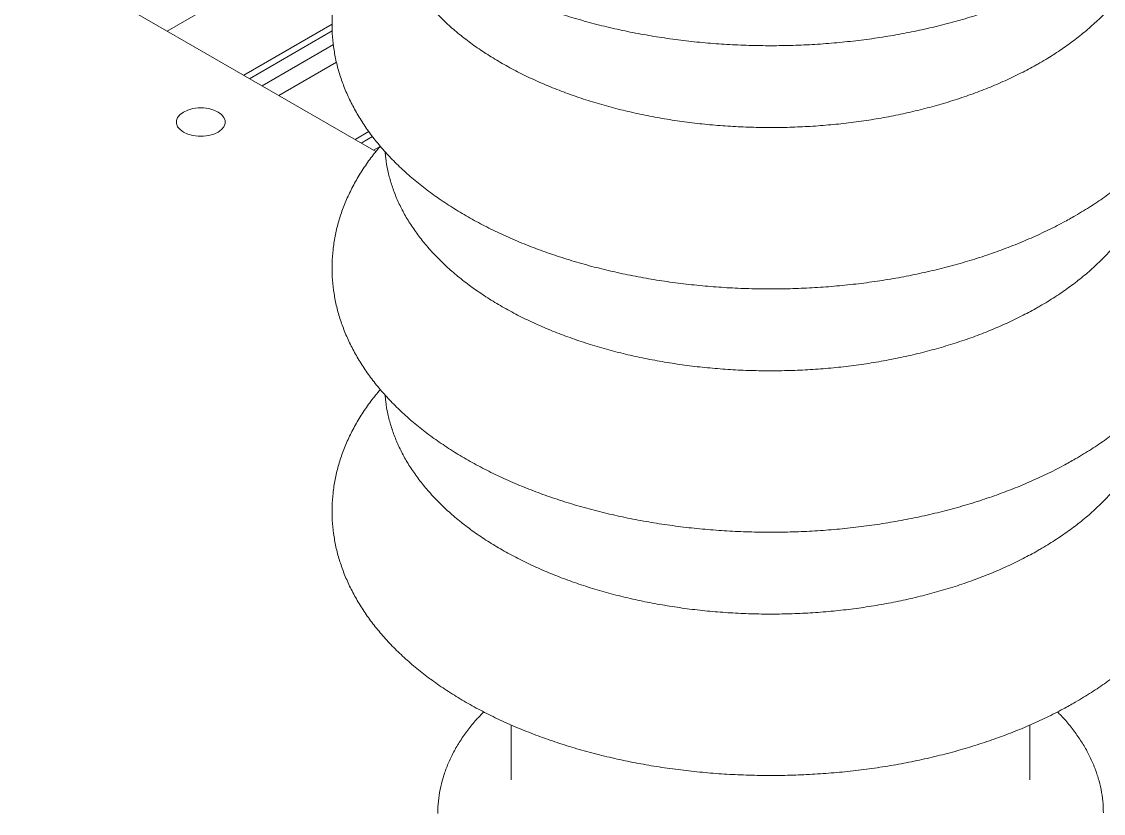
# Model space of a CAD drawing. Header units: millimetres. Extents: x 51507 to 66627, y -17810 to -7118.
# Drawn here: x 60987.2 to 61295.9, y -13918.4 to -13692.5 of the extents above; entities that cross this region are included whole.
import ezdxf

# ---------------------------------------------------------------- set-up
doc = ezdxf.new("R2010")
doc.units = ezdxf.units.MM
doc.header["$LTSCALE"] = 10
doc.layers.add('粗实线', color=4, linetype='Continuous', lineweight=18)

msp = doc.modelspace()

# ---------------------------------------------------------------- linework, layer by layer
at = {"layer": '粗实线'}
for p, q in [((61088.277, -13729.637), (60892.24, -13616.467)), ((61087.342, -13661.402), (61028.709, -13695.249)), ((61075.785, -13693.262), (61050.526, -13707.844)), ((61075.811, -13695.206), (61052.223, -13708.823)), ((61076.125, -13699.108), (61055.759, -13710.865)), ((61077.008, -13704.106), (61060.529, -13713.619)), ((61086.289, -13723.937), (61082.346, -13726.213)), ((61087.283, -13725.322), (61084.043, -13727.193)), ((61089.473, -13728.14), (61087.579, -13729.234)), ((61126.917, -13893.233), (61126.919, -13908.911)), ((61274.919, -13908.911), (61274.921, -13893.236)), ((61126.919, -13908.81), (61126.919, -13908.911))]:
    msp.add_line(p, q, dxfattribs=at)
msp.add_lwpolyline([(61043.234, -13718.33), (61044.212, -13719.037), (61044.892, -13719.853), (61045.241, -13720.735), (61045.241, -13721.64), (61044.892, -13722.522), (61044.212, -13723.337), (61043.234, -13724.045), (61042.009, -13724.609), (61040.597, -13725.002), (61039.068, -13725.203), (61037.501, -13725.203), (61035.973, -13725.002), (61034.56, -13724.609), (61033.335, -13724.045), (61032.358, -13723.337), (61031.677, -13722.522), (61031.329, -13721.64), (61031.329, -13720.735), (61031.677, -13719.853), (61032.358, -13719.037), (61033.335, -13718.33), (61034.56, -13717.766), (61035.973, -13717.373), (61037.501, -13717.172), (61039.068, -13717.172), (61040.597, -13717.373), (61042.009, -13717.766), (61043.234, -13718.33)], dxfattribs=at)
for points, knots in [([(61089.525, -13589.264), (61088.615, -13590.371), (61086.759, -13592.632), (61084.319, -13596.17), (61082.129, -13599.829), (61080.26, -13603.552), (61078.708, -13607.325), (61077.478, -13611.136), (61076.57, -13614.971), (61075.984, -13618.82), (61075.717, -13622.674), (61075.768, -13626.522), (61076.135, -13630.357), (61076.815, -13634.169), (61077.807, -13637.951), (61079.109, -13641.695), (61080.721, -13645.395), (61082.639, -13649.041), (61084.862, -13652.626), (61087.385, -13656.139), (61090.204, -13659.571), (61093.312, -13662.911), (61096.7, -13666.15), (61100.359, -13669.276), (61104.278, -13672.283), (61108.444, -13675.16), (61112.845, -13677.901), (61117.469, -13680.5), (61122.302, -13682.949), (61127.331, -13685.244), (61132.542, -13687.381), (61137.922, -13689.354), (61143.457, -13691.159), (61149.132, -13692.794), (61154.935, -13694.256), (61160.85, -13695.54), (61166.862, -13696.645), (61172.958, -13697.569), (61179.122, -13698.31), (61185.339, -13698.866), (61191.594, -13699.236), (61197.872, -13699.42), (61204.157, -13699.418), (61210.433, -13699.228), (61216.687, -13698.852), (61222.902, -13698.29), (61229.063, -13697.544), (61235.155, -13696.615), (61241.164, -13695.505), (61247.074, -13694.216), (61252.872, -13692.75), (61258.542, -13691.11), (61264.072, -13689.3), (61269.448, -13687.322), (61274.656, -13685.181), (61279.679, -13682.878), (61284.085, -13680.649), (61286.749, -13679.145), (61287.873, -13678.511)], [0, 0, 0, 0, 4.9995455, 10.2066727, 15.3839437, 20.5269825, 25.6331227, 30.7020079, 35.735938, 40.7398824, 45.7211612, 50.6888576, 55.6525035, 60.6195435, 65.5998757, 70.6021819, 75.6332731, 80.6976369, 85.7972423, 90.93163, 96.09827, 101.2931155, 106.5112434, 111.7474643, 116.9968142, 122.2548829, 127.5179845, 132.783198, 138.047745, 143.3102366, 148.5697746, 153.8258409, 159.0782071, 164.3268606, 169.5719458, 174.813719, 180.0525148, 185.2887216, 190.5227639, 195.75509, 200.9861636, 206.2164586, 211.4464549, 216.6766343, 221.9073244, 227.1390136, 232.3721903, 237.6073411, 242.8449463, 248.0854754, 253.3293775, 258.5770696, 263.828918, 269.0852132, 274.3461348, 279.6117051, 284.8817274, 288.7296523, 288.7296523, 288.7296523, 288.7296523]), ([(61089.525, -13658.67), (61088.615, -13659.777), (61086.759, -13662.038), (61084.319, -13665.576), (61082.129, -13669.235), (61080.26, -13672.958), (61078.708, -13676.731), (61077.478, -13680.542), (61076.57, -13684.377), (61075.984, -13688.226), (61075.717, -13692.08), (61075.768, -13695.928), (61076.135, -13699.763), (61076.815, -13703.575), (61077.807, -13707.357), (61079.109, -13711.101), (61080.721, -13714.801), (61082.639, -13718.447), (61084.862, -13722.032), (61087.385, -13725.545), (61090.204, -13728.977), (61093.312, -13732.317), (61096.7, -13735.556), (61100.359, -13738.682), (61104.278, -13741.689), (61108.444, -13744.566), (61112.845, -13747.307), (61117.469, -13749.906), (61122.302, -13752.355), (61127.331, -13754.65), (61132.542, -13756.787), (61137.922, -13758.76), (61143.457, -13760.565), (61149.132, -13762.2), (61154.935, -13763.662), (61160.85, -13764.946), (61166.862, -13766.051), (61172.958, -13766.975), (61179.122, -13767.716), (61185.339, -13768.272), (61191.594, -13768.642), (61197.872, -13768.826), (61204.157, -13768.823), (61210.433, -13768.634), (61216.687, -13768.258), (61222.902, -13767.696), (61229.063, -13766.95), (61235.155, -13766.021), (61241.164, -13764.911), (61247.074, -13763.621), (61252.872, -13762.156), (61258.542, -13760.516), (61264.072, -13758.706), (61269.448, -13756.728), (61274.656, -13754.587), (61279.679, -13752.284), (61284.085, -13750.055), (61286.749, -13748.551), (61287.873, -13747.917)], [0, 0, 0, 0, 4.9995455, 10.2066727, 15.3839437, 20.5269825, 25.6331227, 30.7020079, 35.735938, 40.7398824, 45.7211612, 50.6888576, 55.6525035, 60.6195435, 65.5998757, 70.6021819, 75.6332731, 80.6976369, 85.7972423, 90.93163, 96.09827, 101.2931155, 106.5112434, 111.7474643, 116.9968142, 122.2548829, 127.5179845, 132.783198, 138.047745, 143.3102366, 148.5697746, 153.8258409, 159.0782071, 164.3268606, 169.5719458, 174.813719, 180.0525148, 185.2887216, 190.5227639, 195.75509, 200.9861636, 206.2164586, 211.4464549, 216.6766343, 221.9073244, 227.1390136, 232.3721903, 237.6073411, 242.8449463, 248.0854754, 253.3293775, 258.5770696, 263.828918, 269.0852132, 274.3461348, 279.6117051, 284.8817274, 288.7296523, 288.7296523, 288.7296523, 288.7296523]), ([(61090.921, -13660.274), (61090.963, -13660.887), (61091.087, -13662.684), (61091.636, -13665.649), (61092.541, -13669.155), (61093.773, -13672.623), (61095.31, -13676.047), (61097.153, -13679.418), (61099.298, -13682.725), (61101.742, -13685.96), (61104.477, -13689.11), (61107.495, -13692.167), (61110.788, -13695.12), (61114.344, -13697.958), (61118.151, -13700.675), (61122.198, -13703.261), (61126.471, -13705.709), (61130.956, -13708.013), (61135.64, -13710.167), (61140.509, -13712.165), (61145.548, -13714.003), (61150.742, -13715.676), (61156.078, -13717.18), (61161.539, -13718.511), (61167.11, -13719.667), (61172.776, -13720.645), (61178.521, -13721.442), (61184.328, -13722.057), (61190.181, -13722.487), (61196.064, -13722.733), (61201.961, -13722.793), (61207.855, -13722.667), (61213.73, -13722.356), (61219.568, -13721.861), (61225.354, -13721.181), (61231.072, -13720.32), (61236.705, -13719.28), (61242.238, -13718.062), (61247.655, -13716.669), (61252.942, -13715.106), (61258.083, -13713.374), (61263.064, -13711.48), (61267.871, -13709.426), (61272.406, -13707.256), (61275.672, -13705.521), (61277.403, -13704.531), (61277.784, -13704.313)], [0, 0, 0, 0, 2.5345132, 7.4319231, 12.3397852, 17.2662202, 22.217333, 27.1967495, 32.2055216, 37.242389, 42.304317, 47.3871732, 52.4863947, 57.5975311, 62.7166091, 67.8403198, 72.9660653, 78.0914851, 83.2153166, 88.3368088, 93.4555446, 98.5713564, 103.6842578, 108.7943916, 113.9019904, 119.0073481, 124.1107988, 129.2127036, 134.3134401, 139.4133967, 144.5129685, 149.6125546, 154.7124664, 159.8130642, 164.9147522, 170.0179336, 175.1230074, 180.2303636, 185.3403765, 190.4533924, 195.5697141, 200.6895765, 205.8131138, 210.9403144, 215.7990867, 217.1680318, 217.1680318, 217.1680318, 217.1680318]), ([(61277.784, -13704.313), (61278.529, -13703.876), (61280.683, -13702.61), (61284.075, -13700.409), (61287.873, -13697.672), (61291.419, -13694.807), (61294.703, -13691.823), (61297.713, -13688.729), (61300.439, -13685.535), (61302.871, -13682.251), (61304.999, -13678.889), (61306.817, -13675.462), (61308.318, -13671.982), (61309.506, -13668.462), (61310.351, -13664.915), (61310.822, -13662.173), (61310.906, -13660.614), (61310.925, -13660.248)], [0, 0, 0, 0, 2.2202207, 6.4222145, 10.6259646, 14.828522, 19.027634, 23.2204114, 27.4033591, 31.5725352, 35.7238732, 39.8536728, 43.9592094, 48.0393464, 52.095003, 56.1293431, 57.3676995, 57.3676995, 57.3676995, 57.3676995]), ([(61287.873, -13747.917), (61288.674, -13747.447), (61290.989, -13746.088), (61294.647, -13743.73), (61298.76, -13740.803), (61302.624, -13737.741), (61306.229, -13734.554), (61309.561, -13731.25), (61312.612, -13727.839), (61315.369, -13724.329), (61317.823, -13720.734), (61319.968, -13717.065), (61321.798, -13713.334), (61323.308, -13709.556), (61324.496, -13705.742), (61325.362, -13701.904), (61325.907, -13698.053), (61326.133, -13694.2), (61326.041, -13690.353), (61325.634, -13686.521), (61324.913, -13682.712), (61323.88, -13678.935), (61322.538, -13675.196), (61320.886, -13671.503), (61318.931, -13667.863), (61316.66, -13664.29), (61314.458, -13661.227), (61312.902, -13659.401), (61312.306, -13658.703)], [0, 0, 0, 0, 2.3404806, 6.7620967, 11.185764, 15.6078559, 20.0256525, 24.4357274, 28.8339925, 33.215869, 37.5766143, 41.9118049, 46.217926, 50.4929685, 54.7369109, 58.9519757, 63.1426025, 67.3151489, 71.4773734, 75.6369502, 79.8004788, 83.9761581, 88.1710888, 92.390744, 96.6386159, 100.9160818, 105.2225114, 107.889871, 107.889871, 107.889871, 107.889871]), ([(61089.473, -13728.14), (61088.582, -13729.226), (61086.743, -13731.465), (61084.319, -13734.982), (61082.129, -13738.641), (61080.26, -13742.364), (61078.708, -13746.137), (61077.478, -13749.947), (61076.57, -13753.783), (61075.984, -13757.632), (61075.717, -13761.486), (61075.768, -13765.334), (61076.135, -13769.169), (61076.815, -13772.981), (61077.807, -13776.763), (61079.109, -13780.507), (61080.721, -13784.207), (61082.639, -13787.853), (61084.862, -13791.438), (61087.385, -13794.951), (61090.204, -13798.383), (61093.312, -13801.723), (61096.7, -13804.962), (61100.359, -13808.088), (61104.278, -13811.095), (61108.444, -13813.972), (61112.845, -13816.713), (61117.469, -13819.312), (61122.302, -13821.761), (61127.331, -13824.056), (61132.542, -13826.193), (61137.922, -13828.166), (61143.457, -13829.971), (61149.132, -13831.606), (61154.935, -13833.067), (61160.85, -13834.352), (61166.862, -13835.457), (61172.958, -13836.381), (61179.122, -13837.122), (61185.339, -13837.678), (61191.594, -13838.048), (61197.872, -13838.232), (61204.157, -13838.229), (61210.433, -13838.04), (61216.687, -13837.664), (61222.902, -13837.102), (61229.063, -13836.356), (61235.155, -13835.427), (61241.164, -13834.317), (61247.074, -13833.027), (61252.872, -13831.562), (61258.542, -13829.922), (61264.072, -13828.112), (61269.448, -13826.134), (61274.656, -13823.993), (61279.679, -13821.69), (61284.085, -13819.461), (61286.749, -13817.957), (61287.873, -13817.323)], [0, 0, 0, 0, 4.9040607, 10.1114369, 15.2889555, 20.4322403, 25.5386247, 30.6077524, 35.6419232, 40.6461069, 45.627624, 50.595558, 55.5594413, 60.5267189, 65.5072892, 70.5098347, 75.5411665, 80.6057725, 85.7056218, 90.8402551, 96.0071422, 101.2022362, 106.4206136, 111.657085, 116.9066859, 122.1650061, 127.4283594, 132.6938248, 137.9586235, 143.2213669, 148.4811564, 153.7374741, 158.9900915, 164.2389961, 169.4843321, 174.726356, 179.9654023, 185.2018596, 190.4361522, 195.6687285, 200.9000524, 206.1305975, 211.3608439, 216.5912735, 221.8222138, 227.0541532, 232.2875802, 237.5229813, 242.7608371, 248.0016168, 253.2457697, 258.4937128, 263.7458124, 269.0023589, 274.2635322, 279.5293544, 284.7996287, 288.6477377, 288.6477377, 288.6477377, 288.6477377]), ([(61287.873, -13817.323), (61288.674, -13816.853), (61290.989, -13815.494), (61294.647, -13813.136), (61298.76, -13810.209), (61302.624, -13807.147), (61306.229, -13803.96), (61309.561, -13800.656), (61312.612, -13797.245), (61315.369, -13793.735), (61317.823, -13790.14), (61319.968, -13786.471), (61321.798, -13782.74), (61323.308, -13778.962), (61324.496, -13775.148), (61325.362, -13771.31), (61325.907, -13767.459), (61326.133, -13763.606), (61326.041, -13759.759), (61325.634, -13755.927), (61324.913, -13752.118), (61323.88, -13748.341), (61322.538, -13744.602), (61320.886, -13740.909), (61318.931, -13737.269), (61316.66, -13733.696), (61314.458, -13730.633), (61312.902, -13728.807), (61312.306, -13728.109)], [0, 0, 0, 0, 2.3404806, 6.7620967, 11.185764, 15.6078559, 20.0256525, 24.4357274, 28.8339925, 33.215869, 37.5766143, 41.9118049, 46.217926, 50.4929685, 54.7369109, 58.9519757, 63.1426025, 67.3151489, 71.4773734, 75.6369502, 79.8004788, 83.9761581, 88.1710888, 92.390744, 96.6386159, 100.9160818, 105.2225114, 107.889871, 107.889871, 107.889871, 107.889871]), ([(61090.921, -13729.68), (61090.963, -13730.293), (61091.087, -13732.09), (61091.636, -13735.055), (61092.541, -13738.561), (61093.773, -13742.029), (61095.31, -13745.453), (61097.153, -13748.824), (61099.298, -13752.131), (61101.742, -13755.366), (61104.477, -13758.516), (61107.495, -13761.573), (61110.788, -13764.526), (61114.344, -13767.364), (61118.151, -13770.081), (61122.198, -13772.667), (61126.471, -13775.115), (61130.956, -13777.419), (61135.64, -13779.573), (61140.509, -13781.571), (61145.548, -13783.409), (61150.742, -13785.082), (61156.078, -13786.585), (61161.539, -13787.917), (61167.11, -13789.073), (61172.776, -13790.051), (61178.521, -13790.848), (61184.328, -13791.463), (61190.181, -13791.893), (61196.064, -13792.139), (61201.961, -13792.199), (61207.855, -13792.073), (61213.73, -13791.762), (61219.568, -13791.267), (61225.354, -13790.587), (61231.072, -13789.726), (61236.705, -13788.686), (61242.238, -13787.468), (61247.655, -13786.075), (61252.942, -13784.512), (61258.083, -13782.78), (61263.064, -13780.886), (61267.871, -13778.832), (61272.406, -13776.662), (61275.672, -13774.927), (61277.403, -13773.937), (61277.784, -13773.719)], [0, 0, 0, 0, 2.5345132, 7.4319231, 12.3397852, 17.2662202, 22.217333, 27.1967495, 32.2055216, 37.242389, 42.304317, 47.3871732, 52.4863947, 57.5975311, 62.7166091, 67.8403198, 72.9660653, 78.0914851, 83.2153166, 88.3368088, 93.4555446, 98.5713564, 103.6842578, 108.7943916, 113.9019904, 119.0073481, 124.1107988, 129.2127036, 134.3134401, 139.4133967, 144.5129685, 149.6125546, 154.7124664, 159.8130642, 164.9147522, 170.0179336, 175.1230074, 180.2303636, 185.3403765, 190.4533924, 195.5697141, 200.6895765, 205.8131138, 210.9403144, 215.7990867, 217.1680318, 217.1680318, 217.1680318, 217.1680318]), ([(61277.784, -13773.719), (61278.529, -13773.282), (61280.683, -13772.016), (61284.075, -13769.815), (61287.873, -13767.078), (61291.419, -13764.213), (61294.703, -13761.229), (61297.713, -13758.135), (61300.439, -13754.941), (61302.871, -13751.657), (61304.999, -13748.295), (61306.817, -13744.868), (61308.318, -13741.388), (61309.506, -13737.868), (61310.351, -13734.321), (61310.822, -13731.579), (61310.906, -13730.02), (61310.925, -13729.654)], [0, 0, 0, 0, 2.2202207, 6.4222145, 10.6259646, 14.828522, 19.027634, 23.2204114, 27.4033591, 31.5725352, 35.7238732, 39.8536728, 43.9592094, 48.0393464, 52.095003, 56.1293431, 57.3676995, 57.3676995, 57.3676995, 57.3676995]), ([(61089.525, -13797.482), (61088.615, -13798.589), (61086.759, -13800.849), (61084.319, -13804.388), (61082.129, -13808.047), (61080.26, -13811.77), (61078.708, -13815.543), (61077.478, -13819.353), (61076.57, -13823.189), (61075.984, -13827.038), (61075.717, -13830.892), (61075.768, -13834.74), (61076.135, -13838.575), (61076.815, -13842.387), (61077.807, -13846.169), (61079.109, -13849.913), (61080.721, -13853.613), (61082.639, -13857.259), (61084.862, -13860.844), (61087.385, -13864.357), (61090.204, -13867.789), (61093.312, -13871.129), (61096.7, -13874.368), (61100.359, -13877.494), (61104.278, -13880.501), (61108.444, -13883.378), (61112.845, -13886.119), (61117.469, -13888.718), (61122.302, -13891.167), (61127.331, -13893.462), (61132.542, -13895.599), (61137.922, -13897.571), (61143.457, -13899.377), (61149.132, -13901.012), (61154.935, -13902.473), (61160.85, -13903.758), (61166.862, -13904.863), (61172.958, -13905.787), (61179.122, -13906.528), (61185.339, -13907.084), (61191.594, -13907.454), (61197.872, -13907.638), (61204.157, -13907.635), (61210.433, -13907.446), (61216.687, -13907.07), (61222.902, -13906.508), (61229.063, -13905.762), (61235.155, -13904.833), (61241.164, -13903.723), (61247.074, -13902.433), (61252.872, -13900.968), (61258.542, -13899.328), (61264.072, -13897.517), (61269.448, -13895.54), (61274.656, -13893.399), (61279.679, -13891.096), (61284.085, -13888.867), (61286.749, -13887.363), (61287.873, -13886.729)], [0, 0, 0, 0, 4.9995455, 10.2066727, 15.3839437, 20.5269825, 25.6331227, 30.7020079, 35.735938, 40.7398824, 45.7211612, 50.6888576, 55.6525035, 60.6195435, 65.5998757, 70.6021819, 75.6332731, 80.6976369, 85.7972423, 90.93163, 96.09827, 101.2931155, 106.5112434, 111.7474643, 116.9968142, 122.2548829, 127.5179845, 132.783198, 138.047745, 143.3102366, 148.5697746, 153.8258409, 159.0782071, 164.3268606, 169.5719458, 174.813719, 180.0525148, 185.2887216, 190.5227639, 195.75509, 200.9861636, 206.2164586, 211.4464549, 216.6766343, 221.9073244, 227.1390136, 232.3721903, 237.6073411, 242.8449463, 248.0854754, 253.3293775, 258.5770696, 263.828918, 269.0852132, 274.3461348, 279.6117051, 284.8817274, 288.7296523, 288.7296523, 288.7296523, 288.7296523]), ([(61090.921, -13799.086), (61090.963, -13799.699), (61091.087, -13801.496), (61091.636, -13804.461), (61092.541, -13807.966), (61093.773, -13811.435), (61095.31, -13814.859), (61097.153, -13818.23), (61099.298, -13821.537), (61101.742, -13824.771), (61104.477, -13827.922), (61107.495, -13830.979), (61110.788, -13833.931), (61114.344, -13836.77), (61118.151, -13839.487), (61122.198, -13842.073), (61126.471, -13844.521), (61130.956, -13846.825), (61135.64, -13848.979), (61140.509, -13850.977), (61145.548, -13852.815), (61150.742, -13854.487), (61156.078, -13855.991), (61161.539, -13857.323), (61167.11, -13858.479), (61172.776, -13859.457), (61178.521, -13860.254), (61184.328, -13860.869), (61190.181, -13861.299), (61196.064, -13861.545), (61201.961, -13861.605), (61207.855, -13861.479), (61213.73, -13861.168), (61219.568, -13860.672), (61225.354, -13859.993), (61231.072, -13859.132), (61236.705, -13858.092), (61242.238, -13856.874), (61247.655, -13855.481), (61252.942, -13853.918), (61258.083, -13852.186), (61263.064, -13850.292), (61267.871, -13848.238), (61272.406, -13846.067), (61275.672, -13844.333), (61277.403, -13843.343), (61277.784, -13843.125)], [0, 0, 0, 0, 2.5345132, 7.4319231, 12.3397852, 17.2662202, 22.217333, 27.1967495, 32.2055216, 37.242389, 42.304317, 47.3871732, 52.4863947, 57.5975311, 62.7166091, 67.8403198, 72.9660653, 78.0914851, 83.2153166, 88.3368088, 93.4555446, 98.5713564, 103.6842578, 108.7943916, 113.9019904, 119.0073481, 124.1107988, 129.2127036, 134.3134401, 139.4133967, 144.5129685, 149.6125546, 154.7124664, 159.8130642, 164.9147522, 170.0179336, 175.1230074, 180.2303636, 185.3403765, 190.4533924, 195.5697141, 200.6895765, 205.8131138, 210.9403144, 215.7990867, 217.1680318, 217.1680318, 217.1680318, 217.1680318]), ([(61277.784, -13843.125), (61278.529, -13842.688), (61280.683, -13841.422), (61284.075, -13839.221), (61287.873, -13836.484), (61291.419, -13833.619), (61294.703, -13830.635), (61297.713, -13827.541), (61300.439, -13824.347), (61302.871, -13821.063), (61304.999, -13817.701), (61306.817, -13814.274), (61308.318, -13810.794), (61309.506, -13807.274), (61310.351, -13803.727), (61310.822, -13800.985), (61310.906, -13799.426), (61310.925, -13799.06)], [0, 0, 0, 0, 2.2202207, 6.4222145, 10.6259646, 14.828522, 19.027634, 23.2204114, 27.4033591, 31.5725352, 35.7238732, 39.8536728, 43.9592094, 48.0393464, 52.095003, 56.1293431, 57.3676995, 57.3676995, 57.3676995, 57.3676995]), ([(61287.873, -13886.729), (61288.674, -13886.259), (61290.989, -13884.9), (61294.647, -13882.542), (61298.76, -13879.615), (61302.624, -13876.553), (61306.229, -13873.366), (61309.561, -13870.062), (61312.612, -13866.651), (61315.369, -13863.141), (61317.823, -13859.546), (61319.968, -13855.877), (61321.798, -13852.146), (61323.308, -13848.368), (61324.496, -13844.554), (61325.362, -13840.716), (61325.907, -13836.865), (61326.133, -13833.012), (61326.041, -13829.165), (61325.634, -13825.333), (61324.913, -13821.524), (61323.88, -13817.747), (61322.538, -13814.008), (61320.886, -13810.315), (61318.931, -13806.675), (61316.66, -13803.102), (61314.458, -13800.039), (61312.902, -13798.213), (61312.306, -13797.515)], [0, 0, 0, 0, 2.3404806, 6.7620967, 11.185764, 15.6078559, 20.0256525, 24.4357274, 28.8339925, 33.215869, 37.5766143, 41.9118049, 46.217926, 50.4929685, 54.7369109, 58.9519757, 63.1426025, 67.3151489, 71.4773734, 75.6369502, 79.8004788, 83.9761581, 88.1710888, 92.390744, 96.6386159, 100.9160818, 105.2225114, 107.889871, 107.889871, 107.889871, 107.889871]), ([(61119.045, -13889.474), (61118.333, -13890.208), (61116.688, -13891.903), (61114.442, -13894.686), (61112.266, -13897.784), (61110.408, -13900.961), (61108.861, -13904.197), (61107.636, -13907.479), (61106.726, -13910.792), (61106.161, -13914.123), (61105.907, -13916.675), (61105.944, -13918.11), (61105.952, -13918.433)], [0, 0, 0, 0, 2.8073039, 6.4840935, 10.1444877, 13.7838841, 17.3984805, 20.9860886, 24.5468238, 28.0834633, 31.6013522, 32.6226368, 32.6226368, 32.6226368, 32.6226368]), ([(61295.889, -13918.269), (61295.876, -13917.432), (61295.848, -13915.488), (61295.431, -13912.447), (61294.704, -13909.16), (61293.656, -13905.908), (61292.303, -13902.699), (61290.641, -13899.543), (61288.681, -13896.447), (61286.406, -13893.432), (61284.436, -13891.102), (61283.136, -13889.82), (61282.787, -13889.476)], [0, 0, 0, 0, 2.6437344, 6.1480235, 9.6568722, 13.1784334, 16.7192827, 20.2837863, 23.8738198, 27.4888759, 31.1265159, 32.4601897, 32.4601897, 32.4601897, 32.4601897])]:
    msp.add_open_spline(points, degree=3, knots=knots, dxfattribs=at)

doc.saveas('drawing.dxf')
